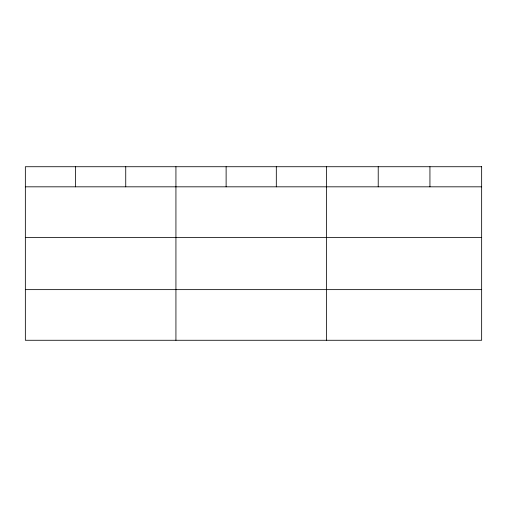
<?xml version="1.0" encoding="UTF-8"?>
<svg xmlns="http://www.w3.org/2000/svg" width="507" height="507" viewBox="0 0 507 507"><rect width="100%" height="100%" fill="white"/><g stroke="black" fill="none" stroke-linecap="round" stroke-linejoin="round"><path stroke-width="0.76" d="M25.35 186.823L481.65 186.823M25.35 237.46L481.65 237.46M25.35 289.636L481.65 289.636M429.936 166.727L429.936 186.823M378.222 166.727L378.222 186.823M326.508 166.727L326.508 340.273M276.315 166.727L276.315 186.823M226.122 166.727L226.122 186.823M175.929 166.727L175.929 340.273M125.736 166.727L125.736 186.823M75.543 166.727L75.543 186.823M481.65 166.727L25.35 166.727L25.35 340.273L481.65 340.273L481.65 166.727"/></g></svg>
